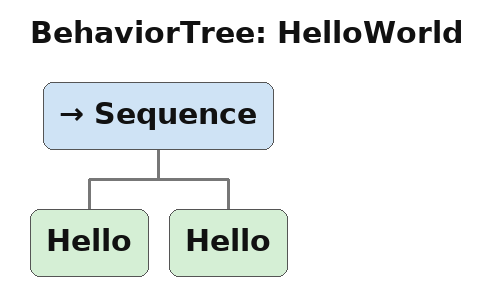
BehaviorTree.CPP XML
<?xml version="1.0" encoding="UTF-8"?>
<root BTCPP_format="4">
  <BehaviorTree ID="HelloWorld">
    <Sequence>
      <Hello/>
      <Hello/>
    </Sequence>
  </BehaviorTree>

</root>
